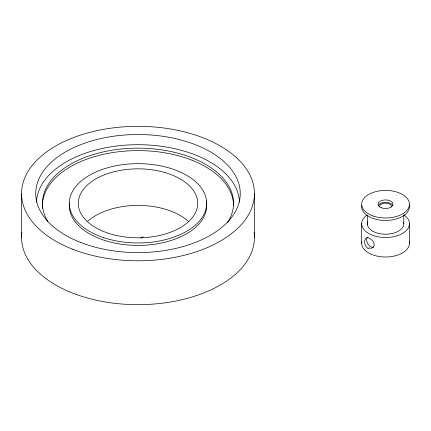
<?xml version="1.0" encoding="UTF-8"?>
<svg xmlns="http://www.w3.org/2000/svg" width="431" height="431" viewBox="0 0 431 431"><rect width="100%" height="100%" fill="white"/><g stroke="black" fill="none" stroke-linecap="round" stroke-linejoin="round"><path stroke-width="0.65" d="M140.915 238.198L143.248 236.851M409.45 223.716L409.45 243.219M403.777 215.188L403.777 223.716M367.352 215.188L367.352 223.716M361.679 223.716L361.679 243.219M254.441 193.557L254.441 237.443M21.55 193.557L21.55 237.443M373.499 246.985A5.673 3.276 60 0 1 368.144 244.226A5.673 3.276 60 0 1 367.287 237.621M367.142 224.686A5.673 3.276 -60 0 1 367.449 223.948M379.528 207.015A6.072 3.507 0 0 1 385.562 203.146A6.072 3.507 0 0 1 391.601 207.015M403.68 222.633A18.215 10.516 0 0 1 384.624 234.222A18.215 10.516 0 0 1 367.735 221.561M403.901 214.88A23.888 13.792 0 0 1 402.118 233.661A23.888 13.792 0 0 1 369.55 233.952A23.888 13.792 0 0 1 366.759 215.214M409.321 241.796A23.888 13.792 0 0 1 385.562 257.011A23.888 13.792 0 0 1 361.803 241.796M368.747 238.214A5.932 4.197 44.8 0 1 374.2 244.84A5.932 4.197 44.8 0 1 368.774 247.884M368.64 248.709A5.932 4.17 73.7 0 1 364.626 242.017A5.932 4.17 73.7 0 1 368.613 237.325M409.208 204.693A23.888 13.792 0 0 1 386.418 220.435A23.888 13.792 0 0 1 361.738 205.668M378.176 206.04A7.467 4.31 0 0 1 385.298 202.344A7.467 4.31 0 0 1 392.856 205.738M36.5 202.123A101.517 58.611 0 0 1 137.995 144.708A101.517 58.611 0 0 1 239.491 202.123M47.814 221.534A95.547 55.163 0 0 1 138.971 148.156A95.547 55.163 0 0 1 227.514 222.595M42.561 208.378A95.547 55.163 0 0 1 135.722 150.608A95.547 55.163 0 0 1 233.543 205.754M206.325 201.8A68.674 39.647 0 0 1 138.976 245.401A68.674 39.647 0 0 1 69.499 202.926M87.757 221.248A59.715 34.475 0 0 1 188.228 221.248M254.145 232.643A116.445 67.231 0 0 1 137.995 304.669A116.445 67.231 0 0 1 21.846 232.643M373.623 216.157A23.888 13.792 0 0 0 409.45 204.213A23.888 13.792 0 0 0 373.623 192.274A23.888 13.792 0 0 0 373.623 216.157M381.381 207.785A7.467 4.31 0 0 0 393.007 204.52A7.467 4.31 0 0 0 382.302 200.34A7.467 4.31 0 0 0 381.381 207.785M103.661 237.653A68.674 39.647 0 0 0 206.67 203.319A68.674 39.647 0 0 0 103.661 168.979A68.674 39.647 0 0 0 103.661 237.653M108.138 233.176A59.715 34.475 0 0 0 197.71 203.319A59.715 34.475 0 0 0 108.138 173.461A59.715 34.475 0 0 0 108.138 233.176M72.726 249.237A116.445 67.231 0 0 0 254.145 198.357A116.445 67.231 0 0 0 87.116 133.087A116.445 67.231 0 0 0 72.726 249.237M80.678 242.454A102.266 59.042 0 0 0 239.997 197.77A102.266 59.042 0 0 0 93.311 140.452A102.266 59.042 0 0 0 80.678 242.454"/></g></svg>
